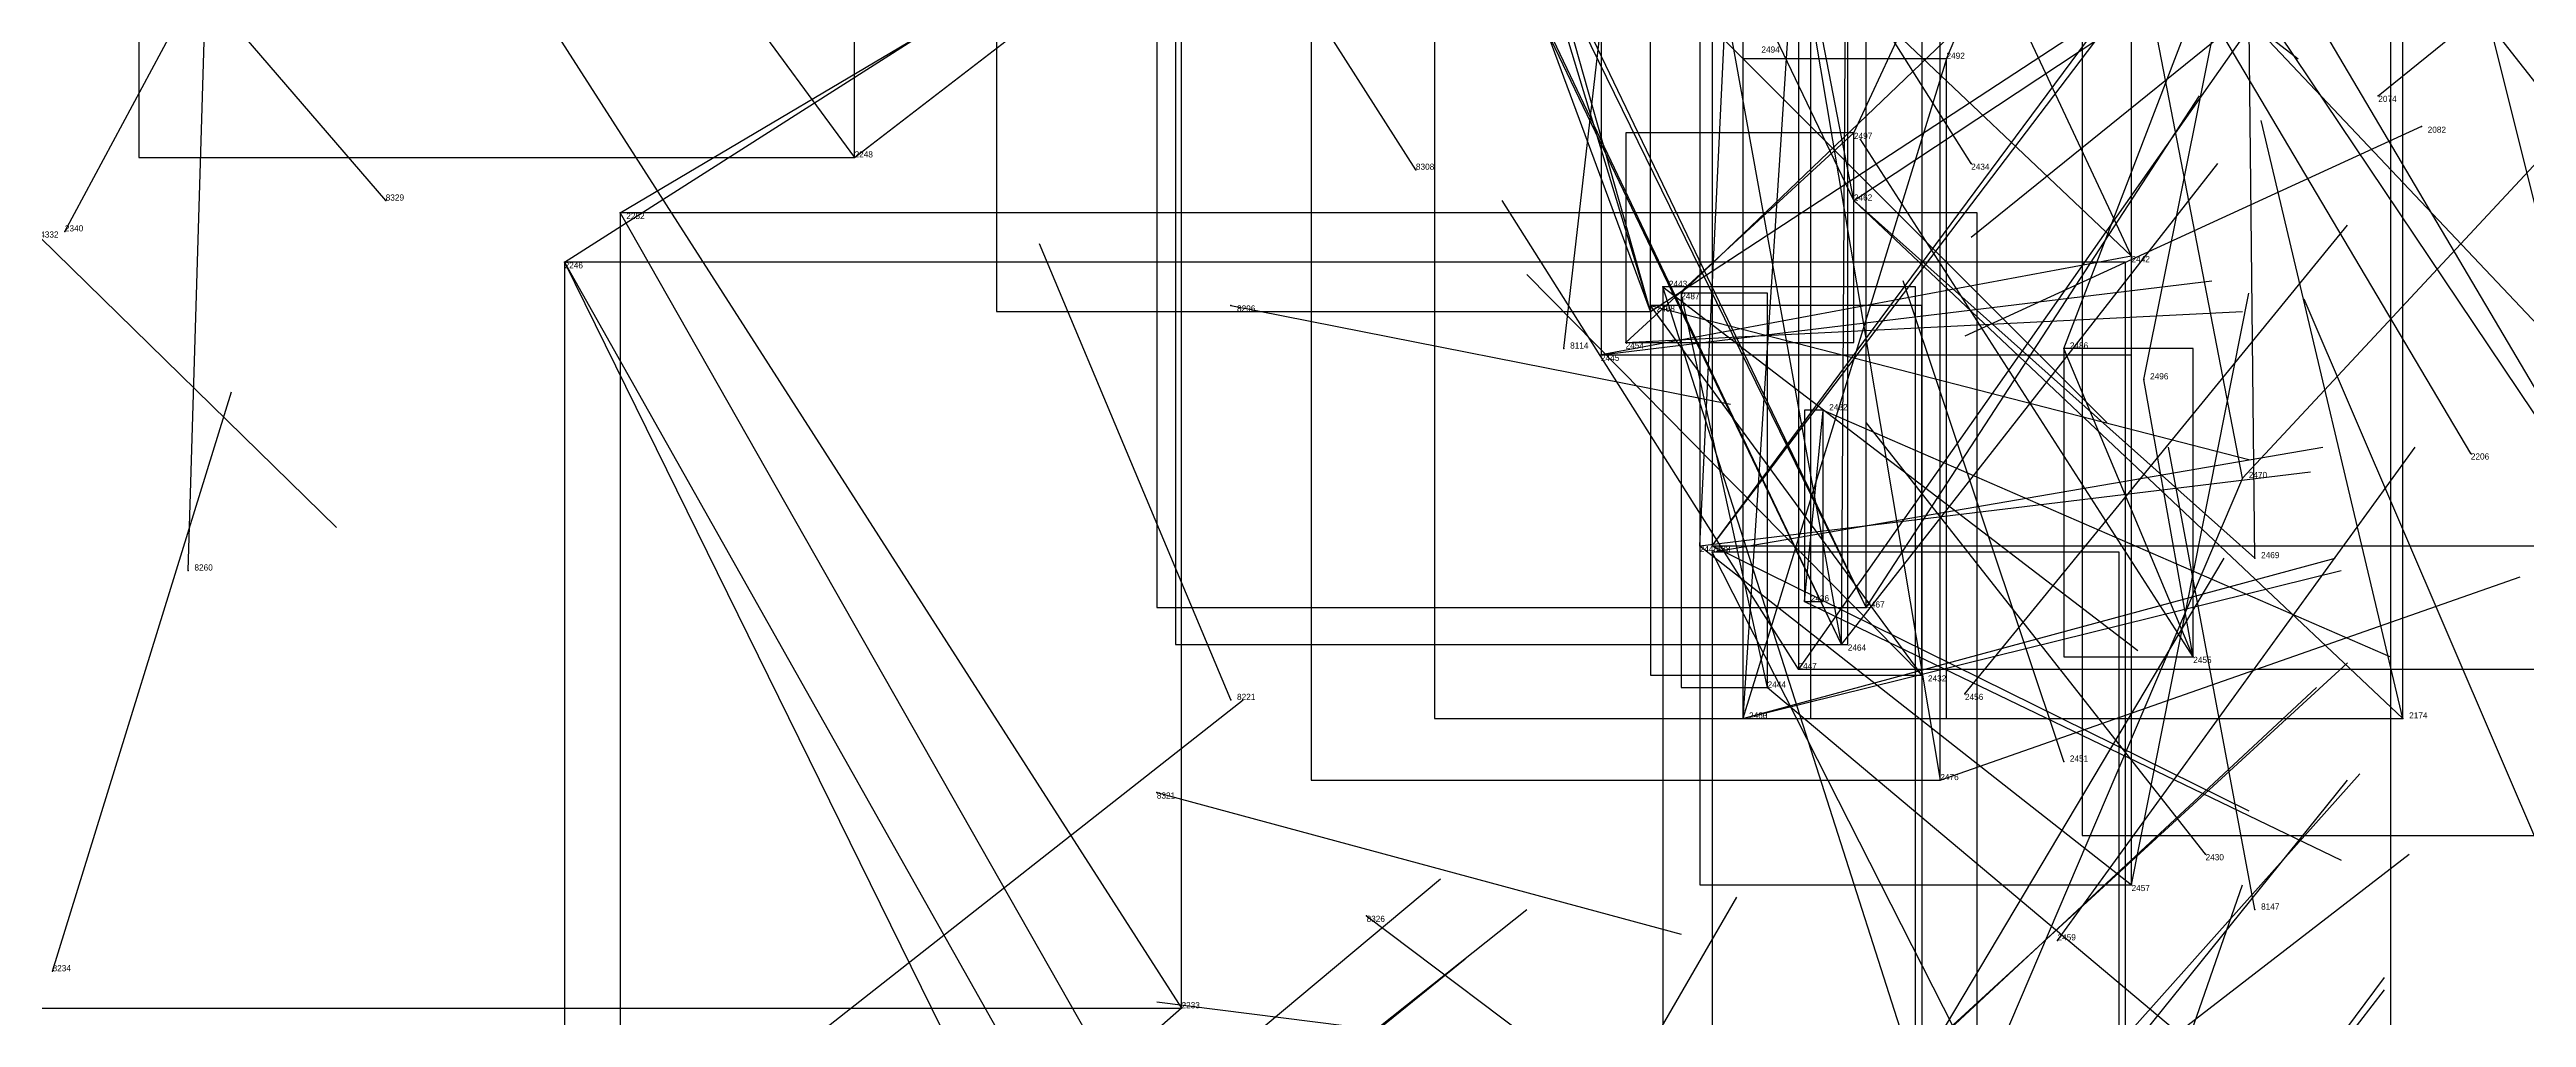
# Model space of a CAD drawing. Extents: x 59.1 to 70.8, y 600.3 to 605.1.
# Drawn here: x 67.5425 to 67.944, y 602.8125 to 602.9695 of the extents above; entities that cross this region are included whole.
import ezdxf

# ---------------------------------------------------------------- set-up
doc = ezdxf.new("R2010")
doc.units = 0
for name, color, linetype in [('Clients', 3, 'CONTINUOUS'), ('Facilities', 3, 'CONTINUOUS'), ('Facilities_lines', 3, 'CONTINUOUS'), ('Min_max_boxes', 1, 'CONTINUOUS'), ('Normals', 1, 'CONTINUOUS'), ('Source_points', 5, 'CONTINUOUS'), ('Text', 3, 'CONTINUOUS')]:
    doc.layers.add(name, color=color, linetype=linetype)

msp = doc.modelspace()

# ---------------------------------------------------------------- linework, layer by layer
at = {"layer": 'Clients', "color": 5}
for p in [(67.673, 602.952, 448.141), (67.802, 602.928, 449.598), (67.804, 602.931, 449.473), (67.807, 602.93, 449.968), (67.794, 602.92, 449.538), (67.798, 602.922, 449.724), (67.869, 602.921, 449.953), (67.882, 602.916, 450.031), (67.83, 602.911, 449.646), (67.812, 602.888, 449.698), (67.9, 602.887, 449.889), (67.826, 602.869, 449.424), (67.817, 602.861, 449.55), (67.817, 602.861, 449.611), (67.924, 602.861, 449.822), (67.849, 602.851, 449.646), (67.88, 602.834, 449.804), (67.726, 602.814, 448.061)]:
    msp.add_point(p, dxfattribs=at)
at = {"layer": 'Facilities', "color": 3}
for p in [(67.85, 602.968, 450.144), (67.92, 602.962, 448.453), (67.835, 602.956, 450.084), (67.927, 602.957, 448.525), (67.764, 602.95, 461.084), (67.854, 602.951, 449.336), (67.597, 602.945, 461.08), (67.835, 602.945, 449.834), (67.545, 602.94, 448.743), (67.635, 602.943, 448.225), (67.88, 602.936, 449.264), (67.626, 602.935, 448.164), (67.734, 602.928, 461.705), (67.802, 602.927, 449.907), (67.788, 602.921, 459.614), (67.935, 602.904, 449.12), (67.898, 602.9, 449.866), (67.81, 602.889, 449.547), (67.812, 602.889, 449.471), (67.565, 602.885, 460.811), (67.827, 602.88, 449.396), (67.837, 602.879, 449.856), (67.833, 602.873, 449.796), (67.846, 602.868, 449.248), (67.89, 602.871, 449.727), (67.734, 602.864, 460.474), (67.821, 602.866, 449.49), (67.853, 602.865, 449.778), (67.869, 602.854, 449.178), (67.722, 602.849, 461.492), (67.892, 602.839, 449.105), (67.756, 602.829, 461.244), (67.9, 602.83, 459.685), (67.868, 602.825, 449.746), (67.543, 602.82, 460.954)]:
    msp.add_point(p, dxfattribs=at)
at = {"layer": 'Facilities_lines', "color": 3}
for p, q in [((67.81, 602.889, 449.547), (67.826, 603.221, 449.931)), ((67.802, 602.927, 449.907), (67.696, 603.215, 450.386)), ((67.798, 603.154, 449.875), (67.849, 602.851, 449.646)), ((67.802, 602.927, 449.907), (67.748, 603.119, 449.993)), ((67.837, 602.879, 449.856), (67.722, 603.114, 450.168)), ((67.998, 603.114, 449.734), (67.826, 602.869, 449.424)), ((67.557, 603.11, 448.316), (67.673, 602.952, 448.141)), ((67.835, 602.945, 449.834), (67.804, 603.105, 450.275)), ((67.837, 602.879, 449.856), (67.729, 603.104, 450.181)), ((67.833, 602.873, 449.796), (67.725, 603.098, 450.121)), ((67.802, 602.927, 449.907), (67.75, 603.099, 449.946)), ((67.835, 602.945, 449.834), (67.767, 603.087, 449.875)), ((67.833, 602.873, 449.796), (67.795, 603.083, 450.357)), ((67.812, 602.889, 449.471), (67.96, 603.084, 449.588)), ((67.898, 602.9, 449.866), (68.059, 603.073, 450.034)), ((67.812, 602.889, 449.471), (67.944, 603.067, 449.52)), ((67.576, 603.048, 448.228), (67.726, 602.814, 448.061)), ((67.833, 602.873, 449.796), (67.834, 603.033, 450.294)), ((67.828, 603.029, 449.614), (67.817, 602.861, 449.55)), ((67.88, 602.936, 449.264), (67.803, 603.009, 449.684)), ((68.024, 602.842, 449.719), (67.872, 603.003, 450.173)), ((67.833, 602.873, 449.796), (67.773, 602.999, 449.776)), ((67.922, 602.994, 448.403), (68.235, 602.595, 448.646)), ((67.85, 602.968, 450.144), (67.817, 602.861, 449.611)), ((67.835, 602.956, 450.084), (67.798, 602.922, 449.724)), ((67.835, 602.945, 449.834), (67.924, 602.861, 449.822)), ((67.835, 602.945, 449.834), (67.9, 602.887, 449.889)), ((67.635, 602.943, 448.225), (67.855, 602.556, 447.935)), ((67.88, 602.936, 449.264), (67.794, 602.92, 449.538)), ((67.626, 602.935, 448.164), (67.771, 602.64, 447.911)), ((67.626, 602.935, 448.164), (67.879, 602.486, 447.914)), ((67.846, 602.868, 449.248), (67.802, 602.928, 449.598)), ((67.845, 602.803, 449.378), (67.804, 602.931, 449.473)), ((67.821, 602.866, 449.49), (67.807, 602.93, 449.968)), ((67.89, 602.871, 449.727), (67.869, 602.921, 449.953)), ((67.89, 602.871, 449.727), (67.882, 602.916, 450.031)), ((67.827, 602.88, 449.396), (67.83, 602.911, 449.646)), ((67.898, 602.9, 449.866), (67.846, 602.778, 449.287)), ((67.81, 602.889, 449.547), (67.88, 602.834, 449.804)), ((67.878, 602.758, 449.067), (67.812, 602.888, 449.698))]:
    msp.add_line(p, q, dxfattribs=at)
at = {"layer": 'Min_max_boxes', "color": 1}
for p, q in [((67.81, 603.221, 449.547), (67.81, 602.834, 449.547)), ((67.81, 603.221, 449.931), (67.81, 602.834, 449.931)), ((67.88, 602.834, 449.547), (67.88, 603.221, 449.547)), ((67.88, 602.834, 449.931), (67.88, 603.221, 449.931)), ((67.696, 603.215, 449.907), (67.696, 602.927, 449.907)), ((67.696, 603.215, 450.386), (67.696, 602.927, 450.386)), ((67.802, 602.927, 449.907), (67.802, 603.215, 449.907)), ((67.802, 602.927, 450.386), (67.802, 603.215, 450.386)), ((67.726, 602.814, 448.061), (67.726, 603.172, 448.061)), ((67.726, 602.814, 448.261), (67.726, 603.172, 448.261)), ((67.747, 603.154, 449.646), (67.747, 602.851, 449.646)), ((67.747, 603.154, 449.998), (67.747, 602.851, 449.998)), ((67.849, 602.851, 449.646), (67.849, 603.154, 449.646)), ((67.849, 602.851, 449.998), (67.849, 603.154, 449.998)), ((67.722, 603.114, 449.856), (67.722, 602.879, 449.856)), ((67.722, 603.114, 450.181), (67.722, 602.879, 450.181)), ((67.826, 603.114, 449.424), (67.826, 602.869, 449.424)), ((67.826, 603.114, 449.772), (67.826, 602.869, 449.772)), ((67.837, 602.879, 449.856), (67.837, 603.114, 449.856)), ((67.837, 602.879, 450.181), (67.837, 603.114, 450.181)), ((67.557, 603.11, 448.141), (67.557, 602.952, 448.141)), ((67.557, 603.11, 448.316), (67.557, 602.952, 448.316)), ((67.673, 602.952, 448.141), (67.673, 603.11, 448.141)), ((67.673, 602.952, 448.316), (67.673, 603.11, 448.316)), ((67.767, 603.105, 449.822), (67.767, 602.861, 449.822)), ((67.767, 603.105, 450.275), (67.767, 602.861, 450.275)), ((67.924, 602.861, 449.822), (67.924, 603.105, 449.822)), ((67.924, 602.861, 450.275), (67.924, 603.105, 450.275)), ((67.725, 603.098, 449.776), (67.725, 602.873, 449.776)), ((67.725, 603.098, 450.357), (67.725, 602.873, 450.357)), ((67.834, 602.873, 449.776), (67.834, 603.098, 449.776)), ((67.834, 602.873, 450.357), (67.834, 603.098, 450.357)), ((67.812, 603.084, 449.471), (67.812, 602.889, 449.471)), ((67.812, 603.084, 449.588), (67.812, 602.889, 449.588)), ((67.846, 603.073, 449.287), (67.846, 602.778, 449.287)), ((67.846, 603.073, 450.034), (67.846, 602.778, 450.034)), ((67.817, 603.029, 449.55), (67.817, 602.861, 449.55)), ((67.817, 603.029, 449.614), (67.817, 602.861, 449.614)), ((67.828, 602.861, 449.55), (67.828, 603.029, 449.55)), ((67.828, 602.861, 449.614), (67.828, 603.029, 449.614)), ((67.794, 603.009, 449.264), (67.794, 602.92, 449.264)), ((67.794, 603.009, 449.684), (67.794, 602.92, 449.684)), ((67.88, 602.92, 449.264), (67.88, 603.009, 449.264)), ((67.88, 602.92, 449.684), (67.88, 603.009, 449.684)), ((67.872, 603.003, 449.719), (67.872, 602.842, 449.719)), ((67.872, 603.003, 450.173), (67.872, 602.842, 450.173)), ((67.922, 602.994, 448.403), (67.922, 602.595, 448.403)), ((67.922, 602.994, 448.646), (67.922, 602.595, 448.646)), ((67.85, 602.968, 449.611), (67.817, 602.968, 449.611)), ((67.817, 602.968, 449.611), (67.817, 602.861, 449.611)), ((67.85, 602.968, 450.144), (67.817, 602.968, 450.144)), ((67.817, 602.968, 450.144), (67.817, 602.861, 450.144)), ((67.817, 602.968, 449.611), (67.817, 602.968, 450.144)), ((67.85, 602.861, 449.611), (67.85, 602.968, 449.611)), ((67.85, 602.861, 450.144), (67.85, 602.968, 450.144)), ((67.85, 602.968, 449.611), (67.85, 602.968, 450.144)), ((67.835, 602.956, 449.724), (67.798, 602.956, 449.724)), ((67.798, 602.956, 449.724), (67.798, 602.922, 449.724)), ((67.835, 602.956, 450.084), (67.798, 602.956, 450.084)), ((67.798, 602.956, 450.084), (67.798, 602.922, 450.084)), ((67.798, 602.956, 449.724), (67.798, 602.956, 450.084)), ((67.835, 602.922, 449.724), (67.835, 602.956, 449.724)), ((67.835, 602.922, 450.084), (67.835, 602.956, 450.084)), ((67.835, 602.956, 449.724), (67.835, 602.956, 450.084)), ((67.557, 602.952, 448.141), (67.673, 602.952, 448.141)), ((67.557, 602.952, 448.316), (67.673, 602.952, 448.316)), ((67.557, 602.952, 448.141), (67.557, 602.952, 448.316)), ((67.673, 602.952, 448.141), (67.673, 602.952, 448.316)), ((67.855, 602.943, 447.935), (67.635, 602.943, 447.935)), ((67.635, 602.943, 447.935), (67.635, 602.556, 447.935)), ((67.855, 602.943, 448.225), (67.635, 602.943, 448.225)), ((67.635, 602.943, 448.225), (67.635, 602.556, 448.225)), ((67.635, 602.943, 447.935), (67.635, 602.943, 448.225)), ((67.855, 602.556, 447.935), (67.855, 602.943, 447.935)), ((67.855, 602.556, 448.225), (67.855, 602.943, 448.225)), ((67.855, 602.943, 447.935), (67.855, 602.943, 448.225)), ((67.879, 602.935, 447.911), (67.626, 602.935, 447.911)), ((67.626, 602.935, 447.911), (67.626, 602.486, 447.911)), ((67.879, 602.935, 448.164), (67.626, 602.935, 448.164)), ((67.626, 602.935, 448.164), (67.626, 602.486, 448.164)), ((67.626, 602.935, 447.911), (67.626, 602.935, 448.164)), ((67.879, 602.486, 447.911), (67.879, 602.935, 447.911)), ((67.879, 602.486, 448.164), (67.879, 602.935, 448.164)), ((67.879, 602.935, 447.911), (67.879, 602.935, 448.164)), ((67.846, 602.928, 449.248), (67.802, 602.928, 449.248)), ((67.802, 602.928, 449.248), (67.802, 602.868, 449.248)), ((67.846, 602.928, 449.598), (67.802, 602.928, 449.598)), ((67.802, 602.928, 449.598), (67.802, 602.868, 449.598)), ((67.802, 602.928, 449.248), (67.802, 602.928, 449.598)), ((67.845, 602.931, 449.378), (67.804, 602.931, 449.378)), ((67.804, 602.931, 449.378), (67.804, 602.803, 449.378)), ((67.845, 602.931, 449.473), (67.804, 602.931, 449.473)), ((67.804, 602.931, 449.473), (67.804, 602.803, 449.473)), ((67.804, 602.931, 449.378), (67.804, 602.931, 449.473)), ((67.821, 602.93, 449.49), (67.807, 602.93, 449.49)), ((67.807, 602.93, 449.49), (67.807, 602.866, 449.49)), ((67.821, 602.93, 449.968), (67.807, 602.93, 449.968)), ((67.807, 602.93, 449.968), (67.807, 602.866, 449.968)), ((67.807, 602.93, 449.49), (67.807, 602.93, 449.968)), ((67.821, 602.866, 449.49), (67.821, 602.93, 449.49)), ((67.821, 602.866, 449.968), (67.821, 602.93, 449.968)), ((67.821, 602.93, 449.49), (67.821, 602.93, 449.968)), ((67.845, 602.803, 449.378), (67.845, 602.931, 449.378)), ((67.845, 602.803, 449.473), (67.845, 602.931, 449.473)), ((67.845, 602.931, 449.378), (67.845, 602.931, 449.473)), ((67.846, 602.868, 449.248), (67.846, 602.928, 449.248)), ((67.846, 602.868, 449.598), (67.846, 602.928, 449.598)), ((67.846, 602.928, 449.248), (67.846, 602.928, 449.598)), ((67.696, 602.927, 449.907), (67.802, 602.927, 449.907)), ((67.696, 602.927, 450.386), (67.802, 602.927, 450.386)), ((67.696, 602.927, 449.907), (67.696, 602.927, 450.386)), ((67.802, 602.927, 449.907), (67.802, 602.927, 450.386)), ((67.794, 602.92, 449.264), (67.88, 602.92, 449.264)), ((67.794, 602.92, 449.684), (67.88, 602.92, 449.684)), ((67.794, 602.92, 449.264), (67.794, 602.92, 449.684)), ((67.798, 602.922, 449.724), (67.835, 602.922, 449.724)), ((67.798, 602.922, 450.084), (67.835, 602.922, 450.084)), ((67.798, 602.922, 449.724), (67.798, 602.922, 450.084)), ((67.835, 602.922, 449.724), (67.835, 602.922, 450.084)), ((67.89, 602.921, 449.727), (67.869, 602.921, 449.727)), ((67.869, 602.921, 449.727), (67.869, 602.871, 449.727)), ((67.89, 602.921, 450.031), (67.869, 602.921, 450.031)), ((67.869, 602.921, 450.031), (67.869, 602.871, 450.031)), ((67.869, 602.921, 449.727), (67.869, 602.921, 450.031)), ((67.88, 602.92, 449.264), (67.88, 602.92, 449.684)), ((67.89, 602.871, 449.727), (67.89, 602.921, 449.727)), ((67.89, 602.871, 450.031), (67.89, 602.921, 450.031)), ((67.89, 602.921, 449.727), (67.89, 602.921, 450.031)), ((67.83, 602.911, 449.396), (67.827, 602.911, 449.396)), ((67.827, 602.911, 449.396), (67.827, 602.88, 449.396)), ((67.83, 602.911, 449.646), (67.827, 602.911, 449.646)), ((67.827, 602.911, 449.646), (67.827, 602.88, 449.646)), ((67.827, 602.911, 449.396), (67.827, 602.911, 449.646)), ((67.83, 602.88, 449.396), (67.83, 602.911, 449.396)), ((67.83, 602.88, 449.646), (67.83, 602.911, 449.646)), ((67.83, 602.911, 449.396), (67.83, 602.911, 449.646)), ((67.812, 602.889, 449.471), (67.96, 602.889, 449.471)), ((67.812, 602.889, 449.588), (67.96, 602.889, 449.588)), ((67.812, 602.889, 449.471), (67.812, 602.889, 449.588)), ((67.878, 602.888, 449.067), (67.812, 602.888, 449.067)), ((67.812, 602.888, 449.067), (67.812, 602.758, 449.067)), ((67.878, 602.888, 449.698), (67.812, 602.888, 449.698)), ((67.812, 602.888, 449.698), (67.812, 602.758, 449.698)), ((67.812, 602.888, 449.067), (67.812, 602.888, 449.698)), ((67.878, 602.758, 449.067), (67.878, 602.888, 449.067)), ((67.878, 602.758, 449.698), (67.878, 602.888, 449.698)), ((67.878, 602.888, 449.067), (67.878, 602.888, 449.698)), ((67.827, 602.88, 449.396), (67.83, 602.88, 449.396)), ((67.827, 602.88, 449.646), (67.83, 602.88, 449.646)), ((67.827, 602.88, 449.396), (67.827, 602.88, 449.646)), ((67.83, 602.88, 449.396), (67.83, 602.88, 449.646)), ((67.722, 602.879, 449.856), (67.837, 602.879, 449.856)), ((67.722, 602.879, 450.181), (67.837, 602.879, 450.181)), ((67.722, 602.879, 449.856), (67.722, 602.879, 450.181)), ((67.837, 602.879, 449.856), (67.837, 602.879, 450.181)), ((67.725, 602.873, 449.776), (67.834, 602.873, 449.776)), ((67.725, 602.873, 450.357), (67.834, 602.873, 450.357)), ((67.725, 602.873, 449.776), (67.725, 602.873, 450.357)), ((67.834, 602.873, 449.776), (67.834, 602.873, 450.357)), ((67.802, 602.868, 449.248), (67.846, 602.868, 449.248)), ((67.802, 602.868, 449.598), (67.846, 602.868, 449.598)), ((67.802, 602.868, 449.248), (67.802, 602.868, 449.598)), ((67.826, 602.869, 449.424), (68.087, 602.869, 449.424)), ((67.826, 602.869, 449.772), (68.087, 602.869, 449.772)), ((67.826, 602.869, 449.424), (67.826, 602.869, 449.772)), ((67.846, 602.868, 449.248), (67.846, 602.868, 449.598)), ((67.869, 602.871, 449.727), (67.89, 602.871, 449.727)), ((67.869, 602.871, 450.031), (67.89, 602.871, 450.031)), ((67.869, 602.871, 449.727), (67.869, 602.871, 450.031)), ((67.89, 602.871, 449.727), (67.89, 602.871, 450.031)), ((67.807, 602.866, 449.49), (67.821, 602.866, 449.49)), ((67.807, 602.866, 449.968), (67.821, 602.866, 449.968)), ((67.807, 602.866, 449.49), (67.807, 602.866, 449.968)), ((67.821, 602.866, 449.49), (67.821, 602.866, 449.968)), ((67.767, 602.861, 449.822), (67.924, 602.861, 449.822)), ((67.767, 602.861, 450.275), (67.924, 602.861, 450.275)), ((67.767, 602.861, 449.822), (67.767, 602.861, 450.275)), ((67.817, 602.861, 449.55), (67.828, 602.861, 449.55)), ((67.817, 602.861, 449.614), (67.828, 602.861, 449.614)), ((67.817, 602.861, 449.55), (67.817, 602.861, 449.614)), ((67.817, 602.861, 449.611), (67.85, 602.861, 449.611)), ((67.817, 602.861, 450.144), (67.85, 602.861, 450.144)), ((67.817, 602.861, 449.611), (67.817, 602.861, 450.144)), ((67.828, 602.861, 449.55), (67.828, 602.861, 449.614)), ((67.85, 602.861, 449.611), (67.85, 602.861, 450.144)), ((67.924, 602.861, 449.822), (67.924, 602.861, 450.275)), ((67.747, 602.851, 449.646), (67.849, 602.851, 449.646)), ((67.747, 602.851, 449.998), (67.849, 602.851, 449.998)), ((67.747, 602.851, 449.646), (67.747, 602.851, 449.998)), ((67.849, 602.851, 449.646), (67.849, 602.851, 449.998)), ((67.872, 602.842, 449.719), (68.024, 602.842, 449.719)), ((67.872, 602.842, 450.173), (68.024, 602.842, 450.173)), ((67.872, 602.842, 449.719), (67.872, 602.842, 450.173)), ((67.81, 602.834, 449.547), (67.88, 602.834, 449.547)), ((67.81, 602.834, 449.931), (67.88, 602.834, 449.931)), ((67.81, 602.834, 449.547), (67.81, 602.834, 449.931)), ((67.88, 602.834, 449.547), (67.88, 602.834, 449.931)), ((67.537, 602.814, 448.061), (67.726, 602.814, 448.061)), ((67.537, 602.814, 448.261), (67.726, 602.814, 448.261)), ((67.726, 602.814, 448.061), (67.726, 602.814, 448.261))]:
    msp.add_line(p, q, dxfattribs=at)
at = {"layer": 'Normals', "color": 1}
for p, q in [((67.85, 602.968, 450.144), (67.887, 603.055, 450.11)), ((67.835, 602.956, 450.084), (67.875, 603.042, 450.053)), ((67.764, 602.95, 461.084), (67.711, 603.033, 461.068)), ((67.854, 602.951, 449.336), (67.805, 603.029, 449.297)), ((67.828, 603.029, 449.614), (67.907, 602.968, 449.622)), ((67.545, 602.94, 448.743), (67.59, 603.024, 448.773)), ((67.597, 602.945, 461.08), (67.536, 603.016, 461.046)), ((67.92, 602.962, 448.453), (67.989, 603.018, 448.408)), ((67.88, 602.936, 449.264), (67.843, 603.015, 449.216)), ((67.673, 602.952, 448.141), (67.747, 603.009, 448.107)), ((67.951, 602.922, 449.974), (67.929, 603.01, 449.931)), ((67.869, 602.921, 449.953), (67.902, 603.007, 449.914)), ((67.882, 602.916, 450.031), (67.9, 603.006, 449.991)), ((67.788, 602.921, 459.614), (67.797, 603, 459.674)), ((67.835, 602.945, 449.834), (67.918, 603, 449.828)), ((67.807, 602.93, 449.968), (67.878, 602.998, 449.949)), ((67.635, 602.943, 448.225), (67.721, 602.994, 448.216)), ((67.922, 602.994, 448.403), (67.854, 602.939, 448.452)), ((67.898, 602.9, 449.866), (67.88, 602.993, 449.834)), ((67.626, 602.935, 448.164), (67.709, 602.988, 448.147)), ((67.565, 602.885, 460.811), (67.568, 602.985, 460.807)), ((67.935, 602.904, 449.12), (67.887, 602.985, 449.086)), ((67.802, 602.927, 449.907), (67.886, 602.982, 449.905)), ((67.9, 602.887, 449.889), (67.899, 602.98, 449.853)), ((67.954, 602.9, 449.11), (67.905, 602.983, 449.083)), ((67.812, 602.973, 455.271), (67.876, 602.909, 455.313)), ((67.959, 602.89, 449.048), (67.904, 602.972, 449.029)), ((67.837, 602.879, 449.856), (67.891, 602.962, 449.84)), ((67.927, 602.957, 448.525), (67.853, 602.923, 448.583)), ((67.924, 602.861, 449.822), (67.901, 602.958, 449.81)), ((67.89, 602.871, 449.727), (67.836, 602.955, 449.733)), ((67.833, 602.873, 449.796), (67.894, 602.951, 449.783)), ((67.826, 602.869, 449.424), (67.778, 602.945, 449.379)), ((67.853, 602.865, 449.778), (67.915, 602.941, 449.761)), ((67.541, 602.939, 455.739), (67.589, 602.892, 455.813)), ((67.734, 602.864, 460.474), (67.703, 602.938, 460.415)), ((67.846, 602.868, 449.248), (67.782, 602.933, 449.206)), ((67.794, 602.92, 449.538), (67.893, 602.932, 449.54)), ((67.869, 602.854, 449.178), (67.843, 602.932, 449.122)), ((67.734, 602.928, 461.705), (67.815, 602.912, 461.648)), ((67.802, 602.928, 449.598), (67.899, 602.903, 449.599)), ((67.804, 602.931, 449.473), (67.881, 602.872, 449.498)), ((67.88, 602.834, 449.804), (67.899, 602.93, 449.782)), ((67.947, 602.838, 449.758), (67.908, 602.929, 449.745)), ((67.798, 602.922, 449.724), (67.898, 602.927, 449.726)), ((67.543, 602.82, 460.954), (67.572, 602.914, 460.97)), ((67.83, 602.911, 449.646), (67.922, 602.871, 449.642)), ((67.892, 602.839, 449.105), (67.837, 602.909, 449.06)), ((67.812, 602.888, 449.698), (67.911, 602.905, 449.696)), ((67.868, 602.825, 449.746), (67.926, 602.905, 449.729)), ((67.9, 602.83, 459.685), (67.886, 602.905, 459.75)), ((67.81, 602.889, 449.547), (67.909, 602.901, 449.547)), ((67.812, 602.889, 449.471), (67.899, 602.846, 449.495)), ((67.817, 602.861, 449.55), (67.913, 602.887, 449.551)), ((67.817, 602.861, 449.611), (67.914, 602.885, 449.612)), ((67.845, 602.803, 449.378), (67.895, 602.887, 449.356)), ((67.849, 602.851, 449.646), (67.943, 602.884, 449.643)), ((67.827, 602.88, 449.396), (67.914, 602.838, 449.422)), ((67.842, 602.803, 449.502), (67.915, 602.87, 449.489)), ((67.666, 602.809, 448.141), (67.736, 602.864, 448.096)), ((67.821, 602.866, 449.49), (67.896, 602.803, 449.509)), ((67.837, 602.798, 449.319), (67.91, 602.866, 449.312)), ((67.851, 602.778, 449.363), (67.917, 602.852, 449.348)), ((67.722, 602.849, 461.492), (67.807, 602.826, 461.445)), ((67.853, 602.774, 449.213), (67.915, 602.851, 449.199)), ((67.846, 602.778, 449.287), (67.925, 602.839, 449.278)), ((67.701, 602.779, 448.104), (67.768, 602.835, 448.055)), ((67.776, 602.763, 448.627), (67.816, 602.832, 448.687)), ((67.867, 602.745, 449.136), (67.898, 602.834, 449.102)), ((67.714, 602.776, 448.146), (67.782, 602.83, 448.096)), ((67.756, 602.829, 461.244), (67.821, 602.78, 461.302)), ((67.704, 602.767, 448.086), (67.772, 602.822, 448.037)), ((67.861, 602.739, 449.2), (67.921, 602.817, 449.18)), ((67.863, 602.741, 449.263), (67.921, 602.819, 449.24)), ((67.726, 602.814, 448.061), (67.661, 602.757, 448.111)), ((67.793, 602.806, 461.705), (67.722, 602.815, 461.775))]:
    msp.add_line(p, q, dxfattribs=at)
at = {"layer": 'Source_points', "color": 5}
for p in [(67.85, 602.968, 450.144), (67.92, 602.962, 448.453), (67.835, 602.956, 450.084), (67.927, 602.957, 448.525), (67.673, 602.952, 448.141), (67.764, 602.95, 461.084), (67.854, 602.951, 449.336), (67.597, 602.945, 461.08), (67.835, 602.945, 449.834), (67.545, 602.94, 448.743), (67.635, 602.943, 448.225), (67.88, 602.936, 449.264), (67.626, 602.935, 448.164), (67.734, 602.928, 461.705), (67.802, 602.928, 449.598), (67.804, 602.931, 449.473), (67.807, 602.93, 449.968), (67.802, 602.927, 449.907), (67.788, 602.921, 459.614), (67.794, 602.92, 449.538), (67.798, 602.922, 449.724), (67.869, 602.921, 449.953), (67.882, 602.916, 450.031), (67.83, 602.911, 449.646), (67.935, 602.904, 449.12), (67.898, 602.9, 449.866), (67.81, 602.889, 449.547), (67.812, 602.889, 449.471), (67.812, 602.888, 449.698), (67.565, 602.885, 460.811), (67.9, 602.887, 449.889), (67.827, 602.88, 449.396), (67.837, 602.879, 449.856), (67.833, 602.873, 449.796), (67.826, 602.869, 449.424), (67.846, 602.868, 449.248), (67.89, 602.871, 449.727), (67.734, 602.864, 460.474), (67.821, 602.866, 449.49), (67.853, 602.865, 449.778), (67.817, 602.861, 449.611), (67.817, 602.861, 449.55), (67.924, 602.861, 449.822), (67.869, 602.854, 449.178), (67.722, 602.849, 461.492), (67.849, 602.851, 449.646), (67.892, 602.839, 449.105), (67.88, 602.834, 449.804), (67.756, 602.829, 461.244), (67.9, 602.83, 459.685), (67.868, 602.825, 449.746), (67.543, 602.82, 460.954), (67.726, 602.814, 448.061)]:
    msp.add_point(p, dxfattribs=at)

# ---------------------------------------------------------------- texts
at = {"layer": 'Text', "color": 3}
for s, p in [('2494', (67.82, 602.969, 450.021)), ('2492', (67.85, 602.968, 450.144)), ('2074', (67.92, 602.961, 448.453)), ('2497', (67.835, 602.955, 450.084)), ('2082', (67.928, 602.956, 448.525)), ('2248', (67.673, 602.952, 448.141)), ('8308', (67.764, 602.95, 461.084)), ('2434', (67.854, 602.95, 449.336)), ('8329', (67.597, 602.945, 461.08)), ('2462', (67.835, 602.945, 449.834)), ('4332', (67.541, 602.939, 455.739)), ('2340', (67.545, 602.94, 448.743)), ('2252', (67.636, 602.942, 448.225)), ('2442', (67.88, 602.935, 449.264)), ('2246', (67.626, 602.934, 448.164)), ('2443', (67.805, 602.931, 449.473)), ('8296', (67.735, 602.927, 461.705)), ('2453', (67.803, 602.927, 449.598)), ('2468', (67.803, 602.927, 449.907)), ('2487', (67.807, 602.929, 449.968)), ('8114', (67.789, 602.921, 459.614)), ('2445', (67.794, 602.919, 449.538)), ('2454', (67.798, 602.921, 449.724)), ('2486', (67.87, 602.921, 449.953)), ('2496', (67.883, 602.916, 450.031)), ('2482', (67.831, 602.911, 449.646)), ('2206', (67.935, 602.903, 449.12)), ('2470', (67.899, 602.9, 449.866)), ('2448', (67.81, 602.888, 449.547)), ('2438', (67.812, 602.888, 449.471)), ('2452', (67.812, 602.888, 449.698)), ('2469', (67.901, 602.887, 449.889)), ('8260', (67.566, 602.885, 460.811)), ('2436', (67.828, 602.88, 449.396)), ('2467', (67.837, 602.879, 449.856)), ('2464', (67.834, 602.872, 449.796)), ('2447', (67.826, 602.869, 449.424)), ('2432', (67.847, 602.867, 449.248)), ('2455', (67.89, 602.87, 449.727)), ('8221', (67.735, 602.864, 460.474)), ('2444', (67.821, 602.866, 449.49)), ('2456', (67.853, 602.864, 449.778)), ('2460', (67.818, 602.861, 449.611)), ('2463', (67.818, 602.861, 449.55)), ('2174', (67.925, 602.861, 449.822)), ('2476', (67.849, 602.851, 449.646)), ('2451', (67.87, 602.854, 449.178)), ('8321', (67.722, 602.848, 461.492)), ('2430', (67.892, 602.838, 449.105)), ('2457', (67.88, 602.833, 449.804)), ('8326', (67.756, 602.828, 461.244)), ('8147', (67.901, 602.83, 459.685)), ('2459', (67.868, 602.825, 449.746)), ('8234', (67.543, 602.82, 460.954)), ('2233', (67.726, 602.814, 448.061))]:
    msp.add_text(s, height=0.001, dxfattribs=at).set_placement(p)

doc.saveas('drawing.dxf')
